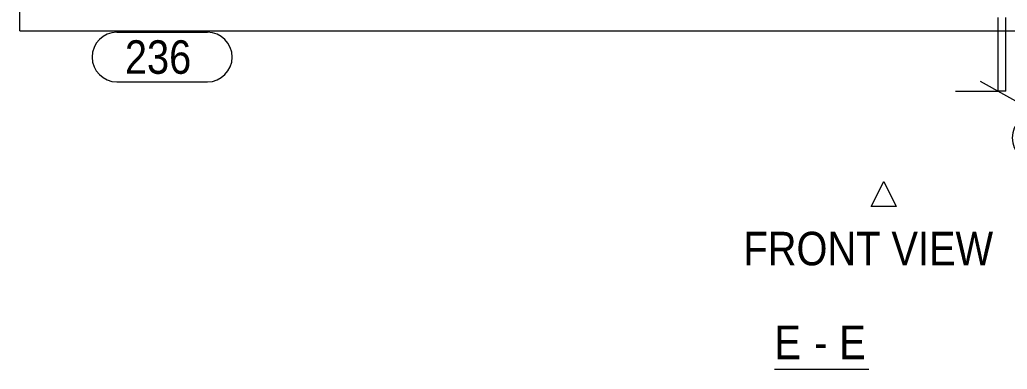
# Model space of a CAD drawing. Header units: millimetres. Extents: x 2 to 579, y 1 to 825.
# Drawn here: x 194.9 to 268.6, y 747.3 to 773.4 of the extents above; entities that cross this region are included whole.
import ezdxf

# ---------------------------------------------------------------- set-up
doc = ezdxf.new("R2010")
doc.units = ezdxf.units.MM
doc.linetypes.add('XKITLINE00', pattern=[0])
doc.linetypes.add('XKITLINE01', pattern=[4, 1, -1, 1, -1])
for name, color, linetype, lineweight in [('OtherObjectType', 7, 'Continuous', 0), ('Part', 2, 'Continuous', 0), ('PartMark', 7, 'Continuous', 0)]:
    doc.layers.add(name, color=color, linetype=linetype, lineweight=lineweight)
doc.styles.add('ARIAL', font='ARIAL.TTF')

# ---------------------------------------------------------------- blocks, each defined once
blk = doc.blocks.new('*A114')
at = {"layer": 'Part', "color": 2, "linetype": 'XKITLINE00', "lineweight": 0}
for q in [(194.903, 794.55), (336.806, 772.55)]:
    blk.add_line((194.903, 772.55), q, dxfattribs=at)
blk = doc.blocks.new('*A120')
at = {"layer": 'Part', "color": 7, "linetype": 'XKITLINE01', "lineweight": 0}
for p, q in [((267.281, 783.05), (264.758, 783.05)), ((267.937, 781.55), (266.708, 783.05)), ((268.51, 781.55), (267.281, 783.05)), ((267.937, 772.55), (267.937, 781.55)), ((267.937, 781.55), (268.51, 781.55)), ((268.51, 772.55), (268.51, 781.55))]:
    blk.add_line(p, q, dxfattribs=at)
at = {"layer": 'Part', "color": 2, "linetype": 'XKITLINE00', "lineweight": 0}
for p, q in [((267.937, 768.05), (267.937, 772.55)), ((268.51, 768.05), (268.51, 772.55)), ((264.758, 768.05), (267.937, 768.05)), ((268.51, 768.05), (267.937, 768.05))]:
    blk.add_line(p, q, dxfattribs=at)
blk = doc.blocks.new('*A304')
at = {"layer": 'PartMark', "color": 7, "linetype": 'XKITLINE00', "lineweight": 0}
for p, q in [((266.609, 768.81), (270.852, 766.417)), ((270.852, 766.417), (277.615, 766.417)), ((270.852, 762.717), (277.615, 762.717))]:
    blk.add_line(p, q, dxfattribs=at)
for centre, start, end in [((270.852, 764.567), 90, 270), ((277.615, 764.567), 270, 90)]:
    blk.add_arc(centre, 1.85, start, end, dxfattribs=at)
at = {"layer": 'PartMark', "color": 3, "style": 'ARIAL', "width": 0.85}
blk.add_text('416', height=2.5, dxfattribs=at).set_placement((271.452, 763.317))
blk = doc.blocks.new('*A310')
at = {"layer": 'PartMark', "color": 7, "linetype": 'XKITLINE00', "lineweight": 0}
for p, q in [((202.153, 772.45), (208.916, 772.45)), ((202.153, 768.75), (208.916, 768.75))]:
    blk.add_line(p, q, dxfattribs=at)
for centre, start, end in [((202.153, 770.6), 90, 270), ((208.916, 770.6), 270, 90)]:
    blk.add_arc(centre, 1.85, start, end, dxfattribs=at)
at = {"layer": 'PartMark', "color": 3, "style": 'ARIAL', "width": 0.85}
blk.add_text('236', height=2.5, dxfattribs=at).set_placement((202.753, 769.35))
blk = doc.blocks.new('*A311')
at = {"layer": 'OtherObjectType', "color": 7, "linetype": 'XKITLINE00', "lineweight": 0}
for p, q in [((258.462, 759.442), (259.4, 761.317)), ((259.4, 761.317), (260.337, 759.442)), ((259.4, 761.317), (259.4, 761.317)), ((260.337, 759.442), (258.462, 759.442)), ((251.246, 747.317), (258.304, 747.317))]:
    blk.add_line(p, q, dxfattribs=at)
at = {"layer": 'OtherObjectType', "color": 7, "style": 'ARIAL', "width": 0.85}
for s, p in [('FRONT VIEW', (248.936, 755.067)), ('E', (251.246, 748.067)), ('E', (256.08, 748.067)), ('-', (254.22, 748.067))]:
    blk.add_text(s, height=2.5, dxfattribs=at).set_placement(p)

msp = doc.modelspace()

# ---------------------------------------------------------------- block references
at = {"lineweight": 0}
for name in ['*A114', '*A120', '*A310', '*A304']:
    msp.add_blockref(name, (0, 0), dxfattribs=at)
at = {"layer": 'OtherObjectType', "lineweight": 0}
msp.add_blockref('*A311', (0, 0), dxfattribs=at)

doc.saveas('drawing.dxf')
